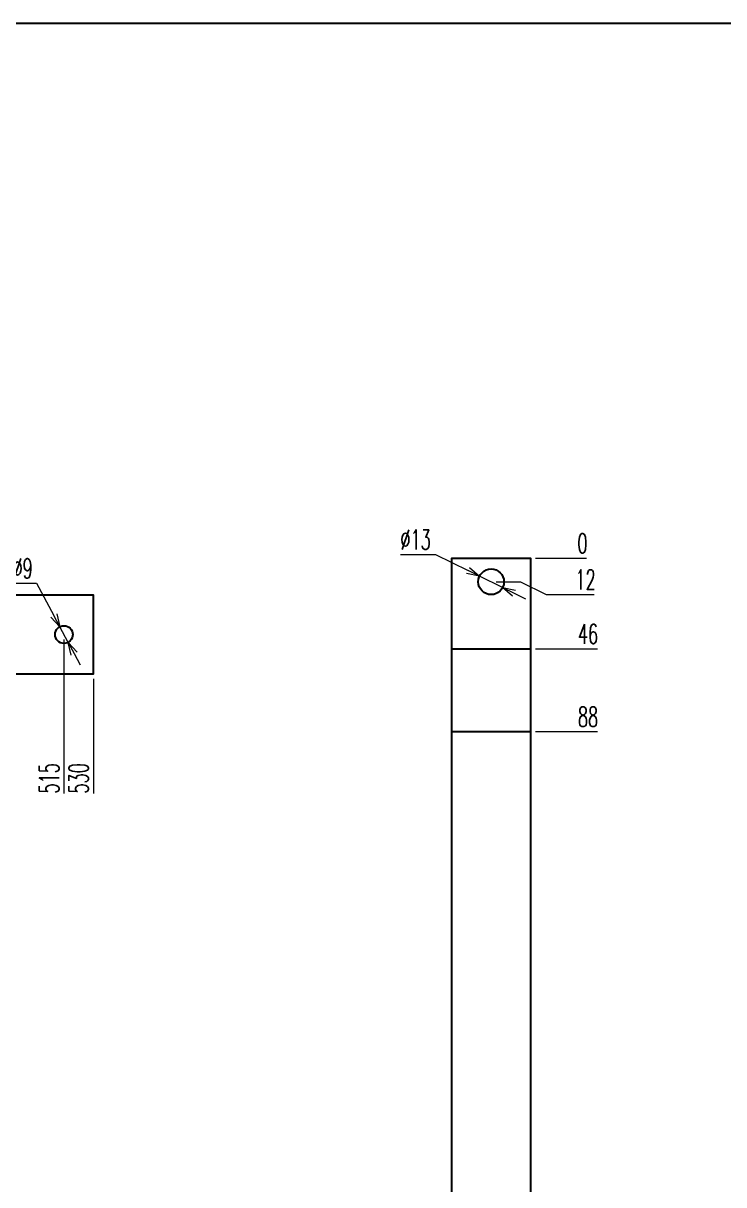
# Model space of a CAD drawing. Header units: millimetres. Extents: x 173893 to 258446, y -176540 to -123824.
# Drawn here: x 191862 to 192217, y -130900 to -130311 of the extents above; entities that cross this region are included whole.
import ezdxf

# ---------------------------------------------------------------- set-up
doc = ezdxf.new("R2010")
doc.units = ezdxf.units.MM
doc.header["$LTSCALE"] = 3
doc.layers.add('@.DM. NÉT CHÍNH', color=7, linetype='Continuous')
doc.styles.add('Ann_w01', font='romans.shx', dxfattribs={"width": 0.6, "bigfont": 'chineset.shx'})
doc.dimstyles.new('Dim 01_SC05', dxfattribs={"dimscale": 5, "dimtxt": 2, "dimasz": 1.3, "dimexe": 0.5, "dimexo": 0.5, "dimgap": 0.5, "dimtad": 1, "dimtoh": 1, "dimdec": 1, "dimzin": 12, "dimdsep": 46, "dimtxsty": 'Ann_w01', "dimblk": 'OPEN30', "dimcen": 1.5, "dimclrd": 6, "dimclre": 6, "dimclrt": 3, "dimadec": 1, "dimazin": 3, "dimtm": 1e-09, "dimtfac": 1, "dimtdec": 1, "dimtmove": 0, "dimatfit": 3, "dimldrblk": 'OPEN30', "dimfxl": 1, "dimtolj": 1, "dimlwd": 20, "dimlwe": 20, "dimarcsym": 0})

# ---------------------------------------------------------------- blocks, each defined once
blk = doc.blocks.new('*D1913')
at = {"layer": '@.DM. NÉT CHÍNH', "color": 6, "linetype": 'Continuous', "lineweight": 20, "transparency": 16777216}
blk.add_line((192121.87, -131508.12), (192159.11, -131508.12), dxfattribs=at)
at = {"layer": 'Defpoints', "color": 0, "linetype": 'Continuous', "transparency": 16777216}
for p in [(192099.37, -130582.12), (192119.37, -131508.12), (192141.18, -131508.12)]:
    blk.add_point(p, dxfattribs=at)
at = {"layer": '@.DM. NÉT CHÍNH', "color": 3, "linetype": 'Continuous', "transparency": 16777216, "insert": (192151.4, -131500.62), "char_height": 10, "attachment_point": 5, "style": 'Ann_w01'}
blk.add_mtext('\\A1;926', dxfattribs=at)
blk = doc.blocks.new('_Open30')
at = {"color": 0, "linetype": 'ByBlock', "lineweight": -2}
for p, q in [((-1, 0.268), (0, 0)), ((0, 0), (-1, -0.268)), ((0, 0), (-1, 0))]:
    blk.add_line(p, q, dxfattribs=at)
blk = doc.blocks.new('*D1914')
at = {"layer": '@.DM. NÉT CHÍNH', "color": 6, "linetype": 'Continuous', "lineweight": 20, "transparency": 16777216}
blk.add_line((192101.87, -131488.12), (192159.11, -131488.12), dxfattribs=at)
at = {"layer": 'Defpoints', "color": 0, "linetype": 'Continuous', "transparency": 16777216}
for p in [(192099.37, -130582.12), (192099.37, -131488.12), (192141.18, -131488.12)]:
    blk.add_point(p, dxfattribs=at)
at = {"layer": '@.DM. NÉT CHÍNH', "color": 3, "linetype": 'Continuous', "transparency": 16777216, "insert": (192151.4, -131480.62), "char_height": 10, "attachment_point": 5, "style": 'Ann_w01'}
blk.add_mtext('\\A1;906', dxfattribs=at)
blk = doc.blocks.new('*D1915')
at = {"layer": '@.DM. NÉT CHÍNH', "color": 6, "linetype": 'Continuous', "lineweight": 20, "transparency": 16777216}
blk.add_line((192121.87, -130670.12), (192153.4, -130670.12), dxfattribs=at)
at = {"layer": 'Defpoints', "color": 0, "linetype": 'Continuous', "transparency": 16777216}
for p in [(192099.37, -130582.12), (192119.37, -130670.12), (192141.18, -130670.12)]:
    blk.add_point(p, dxfattribs=at)
at = {"layer": '@.DM. NÉT CHÍNH', "color": 3, "linetype": 'Continuous', "transparency": 16777216, "insert": (192148.54, -130662.62), "char_height": 10, "attachment_point": 5, "style": 'Ann_w01'}
blk.add_mtext('\\A1;88', dxfattribs=at)
blk = doc.blocks.new('*D1916')
at = {"layer": '@.DM. NÉT CHÍNH', "color": 6, "linetype": 'Continuous', "lineweight": 20, "transparency": 16777216}
blk.add_line((192121.87, -130628.12), (192153.4, -130628.12), dxfattribs=at)
at = {"layer": 'Defpoints', "color": 0, "linetype": 'Continuous', "transparency": 16777216}
for p in [(192099.37, -130582.12), (192119.37, -130628.12), (192141.18, -130628.12)]:
    blk.add_point(p, dxfattribs=at)
at = {"layer": '@.DM. NÉT CHÍNH', "color": 3, "linetype": 'Continuous', "transparency": 16777216, "insert": (192148.54, -130620.62), "char_height": 10, "attachment_point": 5, "style": 'Ann_w01'}
blk.add_mtext('\\A1;46', dxfattribs=at)
blk = doc.blocks.new('*D1917')
at = {"layer": '@.DM. NÉT CHÍNH', "color": 6, "linetype": 'Continuous', "lineweight": 20, "transparency": 16777216}
for p, q in [((192101.87, -130594.12), (192114.33, -130594.12)), ((192114.33, -130594.12), (192127.33, -130600.48)), ((192127.33, -130600.48), (192151.68, -130600.48))]:
    blk.add_line(p, q, dxfattribs=at)
at = {"layer": 'Defpoints', "color": 0, "linetype": 'Continuous', "transparency": 16777216}
for p in [(192099.37, -130582.12), (192099.37, -130594.12), (192140.33, -130600.48)]:
    blk.add_point(p, dxfattribs=at)
at = {"layer": '@.DM. NÉT CHÍNH', "color": 3, "linetype": 'Continuous', "transparency": 16777216, "insert": (192147.26, -130592.98), "char_height": 10, "attachment_point": 5, "style": 'Ann_w01'}
blk.add_mtext('\\A1;12', dxfattribs=at)
blk = doc.blocks.new('*D1918')
at = {"layer": '@.DM. NÉT CHÍNH', "color": 6, "linetype": 'Continuous', "lineweight": 20, "transparency": 16777216}
blk.add_line((192121.87, -130582.12), (192147.68, -130582.12), dxfattribs=at)
at = {"layer": 'Defpoints', "color": 0, "linetype": 'Continuous', "transparency": 16777216}
for p in [(192099.37, -130582.12), (192119.37, -130582.12), (192141.18, -130582.12)]:
    blk.add_point(p, dxfattribs=at)
at = {"layer": '@.DM. NÉT CHÍNH', "color": 3, "linetype": 'Continuous', "transparency": 16777216, "insert": (192145.68, -130574.62), "char_height": 10, "attachment_point": 5, "style": 'Ann_w01'}
blk.add_mtext('\\A1;0', dxfattribs=at)
blk = doc.blocks.new('*D1919')
at = {"layer": '@.DM. NÉT CHÍNH', "color": 6, "linetype": 'Continuous', "lineweight": 20, "transparency": 16777216}
for p, q in [((192053.45, -130580.24), (192071.1, -130580.24)), ((192071.1, -130580.24), (192087.7, -130588.39)), ((192105.2, -130596.99), (192093.53, -130591.26)), ((192111.04, -130599.86), (192116.87, -130602.72))]:
    blk.add_line(p, q, dxfattribs=at)
at = {"layer": 'Defpoints', "color": 0, "linetype": 'Continuous', "transparency": 16777216}
for p in [(192093.53, -130591.26), (192105.2, -130596.99)]:
    blk.add_point(p, dxfattribs=at)
at = {"layer": '@.DM. NÉT CHÍNH', "color": 6, "linetype": 'Continuous', "lineweight": 20, "transparency": 16777216, "xscale": 6.5, "yscale": 6.5, "zscale": 6.5}
for p, rotation in [((192093.53, -130591.26), 333.8424503094982), ((192105.2, -130596.99), 153.8424503094982)]:
    blk.add_blockref('_Open30', p, dxfattribs=dict(at, rotation=rotation))
at = {"layer": '@.DM. NÉT CHÍNH', "color": 3, "linetype": 'Continuous', "transparency": 16777216, "insert": (192061.02, -130572.74), "char_height": 10, "attachment_point": 5, "style": 'Ann_w01'}
blk.add_mtext('\\A1;∅13', dxfattribs=at)
blk = doc.blocks.new('*D1940')
at = {"layer": '@.DM. NÉT CHÍNH', "color": 6, "linetype": 'Continuous', "lineweight": 20, "transparency": 16777216}
blk.add_line((191882.62, -130623.38), (191882.62, -130701.58), dxfattribs=at)
at = {"layer": 'Defpoints', "color": 0, "linetype": 'Continuous', "transparency": 16777216}
for p in [(191367.62, -130620.88), (191882.62, -130620.88), (191882.62, -130683.65)]:
    blk.add_point(p, dxfattribs=at)
at = {"layer": '@.DM. NÉT CHÍNH', "color": 3, "linetype": 'Continuous', "transparency": 16777216, "insert": (191875.12, -130693.87), "char_height": 10, "attachment_point": 5, "rotation": 90, "style": 'Ann_w01'}
blk.add_mtext('\\A1;515', dxfattribs=at)
blk = doc.blocks.new('*D1941')
at = {"layer": '@.DM. NÉT CHÍNH', "color": 6, "linetype": 'Continuous', "lineweight": 20, "transparency": 16777216}
blk.add_line((191897.62, -130643.38), (191897.62, -130701.58), dxfattribs=at)
at = {"layer": 'Defpoints', "color": 0, "linetype": 'Continuous', "transparency": 16777216}
for p in [(191367.62, -130620.88), (191897.62, -130640.88), (191897.62, -130683.65)]:
    blk.add_point(p, dxfattribs=at)
at = {"layer": '@.DM. NÉT CHÍNH', "color": 3, "linetype": 'Continuous', "transparency": 16777216, "insert": (191890.12, -130693.87), "char_height": 10, "attachment_point": 5, "rotation": 90, "style": 'Ann_w01'}
blk.add_mtext('\\A1;530', dxfattribs=at)
blk = doc.blocks.new('*D1952')
at = {"layer": '@.DM. NÉT CHÍNH', "color": 6, "linetype": 'Continuous', "lineweight": 20, "transparency": 16777216}
for p, q in [((191857.07, -130594.86), (191868.71, -130594.86)), ((191868.71, -130594.86), (191877.43, -130611.17)), ((191884.74, -130624.84), (191880.5, -130616.91)), ((191887.8, -130630.58), (191890.86, -130636.31))]:
    blk.add_line(p, q, dxfattribs=at)
at = {"layer": 'Defpoints', "color": 0, "linetype": 'Continuous', "transparency": 16777216}
for p in [(191880.5, -130616.91), (191884.74, -130624.84)]:
    blk.add_point(p, dxfattribs=at)
at = {"layer": '@.DM. NÉT CHÍNH', "color": 6, "linetype": 'Continuous', "lineweight": 20, "transparency": 16777216, "xscale": 6.5, "yscale": 6.5, "zscale": 6.5}
for p, rotation in [((191880.5, -130616.91), 298.118088756937), ((191884.74, -130624.84), 118.118088756937)]:
    blk.add_blockref('_Open30', p, dxfattribs=dict(at, rotation=rotation))
at = {"layer": '@.DM. NÉT CHÍNH', "color": 3, "linetype": 'Continuous', "transparency": 16777216, "insert": (191861.64, -130587.36), "char_height": 10, "attachment_point": 5, "style": 'Ann_w01'}
blk.add_mtext('\\A1;∅9', dxfattribs=at)

msp = doc.modelspace()

# ---------------------------------------------------------------- linework, layer by layer
at = {"layer": '@.DM. NÉT CHÍNH', "linetype": 'Continuous'}
msp.add_line((191169.37, -130310.71), (195808.93, -130310.71), dxfattribs=at)
for points in [[(192079.37, -131508.12), (192079.37, -130582.12), (192119.37, -130582.12), (192119.37, -131508.12)], [(191367.62, -130640.88), (191897.62, -130640.88), (191897.62, -130600.88), (191367.62, -130600.88)], [(192079.37, -131508.12), (192079.37, -130628.12), (192119.37, -130628.12), (192119.37, -131508.12)], [(192079.37, -131508.12), (192079.37, -130670.12), (192119.37, -130670.12), (192119.37, -131508.12)]]:
    msp.add_lwpolyline(points, close=True, dxfattribs=at)
for centre, radius in [((192099.37, -130594.12), 6.5), ((191882.62, -130620.88), 4.5)]:
    msp.add_circle(centre, radius, dxfattribs=at)

# ---------------------------------------------------------------- dimensions: what is measured, and where the dimension line sits
for p1, p2, picture, middle in [((192105.2, -130596.99), (192093.53, -130591.26), '*D1919', (192061.02, -130580.24)), ((191884.74, -130624.84), (191880.5, -130616.91), '*D1952', (191861.64, -130594.86))]:
    dim = msp.add_diameter_dim_2p(p1=p1, p2=p2, dimstyle='Dim 01_SC05', dxfattribs=at)
    dim.commit()
    dim.dimension.update_dxf_attribs({"geometry": picture, "text_midpoint": middle, "dimtype": 163})
for feature_location, offset, dtype, origin, picture, middle in [((192119.36908236, -130582.12466302), (21.81508642, 0), 0, (192099.36908236, -130582.12466302), '*D1918', (192145.68416877, -130574.62466302)), ((192119.37, -131508.12), (21.82, 0), 0, (192099.37, -130582.12), '*D1913', (192151.4, -131500.62)), ((192099.37, -131488.12), (41.82, 0), 0, (192099.37, -130582.12), '*D1914', (192151.4, -131480.62)), ((192119.37, -130670.12), (21.82, 0), 0, (192099.37, -130582.12), '*D1915', (192148.54, -130662.62)), ((192119.37, -130628.12), (21.82, 0), 0, (192099.37, -130582.12), '*D1916', (192148.54, -130620.62)), ((192099.37, -130594.12), (40.96, -6.35), 0, (192099.37, -130582.12), '*D1917', (192147.26, -130592.98)), ((191882.62, -130620.88), (0, -62.78), 1, (191367.62, -130620.88), '*D1940', (191875.12, -130693.87)), ((191897.62, -130640.88), (0, -42.78), 1, (191367.62, -130620.88), '*D1941', (191890.12, -130693.87))]:
    dim = msp.add_ordinate_dim(feature_location=feature_location, offset=offset, dtype=dtype, origin=origin, dimstyle='Dim 01_SC05', dxfattribs=at)
    dim.commit()
    dim.dimension.update_dxf_attribs({"geometry": picture, "text_midpoint": middle})

doc.saveas('drawing.dxf')
